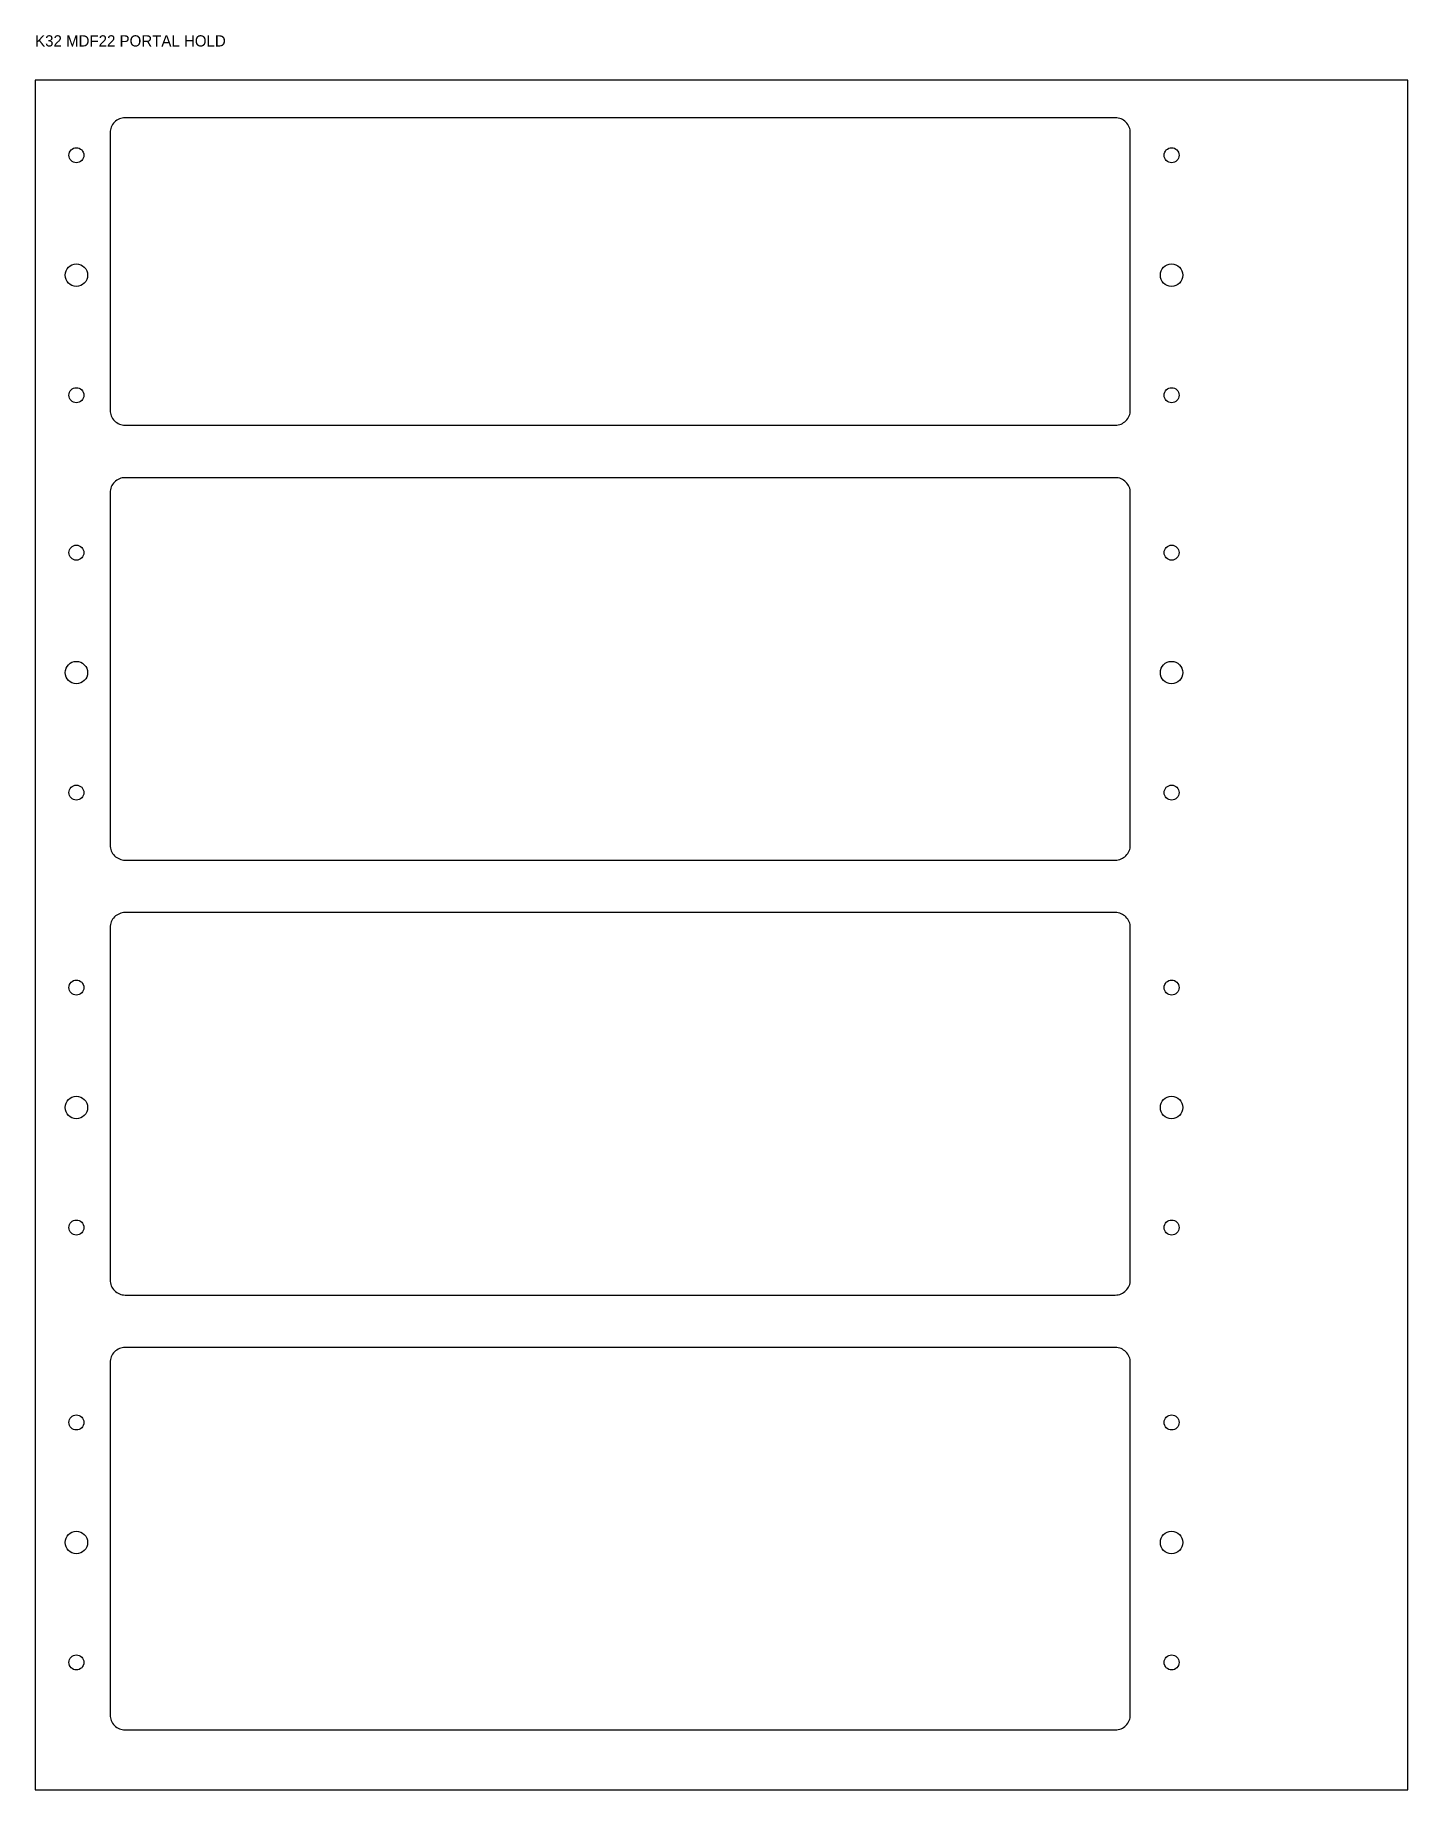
# Model space of a CAD drawing. Header units: millimetres. Extents: x 0 to 366, y 0 to 468.
import ezdxf

# ---------------------------------------------------------------- set-up
doc = ezdxf.new("R2010")
doc.units = ezdxf.units.MM
for name, color, linetype in [('CUT_INNER', 7, 'Continuous'), ('CUT_OUTER', 7, 'Continuous'), ('DRILL_THRU', 7, 'Continuous'), ('INFO_NO_CUT', 7, 'Continuous')]:
    doc.layers.add(name, color=color, linetype=linetype)

msp = doc.modelspace()

# ---------------------------------------------------------------- linework, layer by layer
at = {"layer": 'CUT_INNER'}
for points in [[(24, 364), (288, 364, 0.414214), (292, 368), (292, 442, 0.414214), (288, 446), (24, 446, 0.414214), (20, 442), (20, 368, 0.414214)], [(24, 248), (288, 248, 0.414214), (292, 252), (292, 346, 0.414214), (288, 350), (24, 350, 0.414214), (20, 346), (20, 252, 0.414214)], [(24, 132), (288, 132, 0.414214), (292, 136), (292, 230, 0.414214), (288, 234), (24, 234, 0.414214), (20, 230), (20, 136, 0.414214)], [(24, 16), (288, 16, 0.414214), (292, 20), (292, 114, 0.414214), (288, 118), (24, 118, 0.414214), (20, 114), (20, 20, 0.414214)]]:
    msp.add_lwpolyline(points, format="xyb", close=True, dxfattribs=at)
at = {"layer": 'CUT_OUTER'}
msp.add_lwpolyline([(0, 0), (366, 0), (366, 456), (0, 456)], close=True, dxfattribs=at)
at = {"layer": 'DRILL_THRU'}
for centre, radius in [((11, 436), 2), ((303, 436), 2), ((11, 404), 3), ((303, 404), 3), ((11, 372), 2), ((303, 372), 2), ((11, 330), 2), ((303, 330), 2), ((11, 298), 3), ((303, 298), 3), ((11, 266), 2), ((303, 266), 2), ((11, 214), 2), ((303, 214), 2), ((11, 182), 3), ((303, 182), 3), ((11, 150), 2), ((303, 150), 2), ((11, 98), 2), ((303, 98), 2), ((11, 66), 3), ((303, 66), 3), ((11, 34), 2), ((303, 34), 2)]:
    msp.add_circle(centre, radius, dxfattribs=at)

# ---------------------------------------------------------------- texts
at = {"layer": 'INFO_NO_CUT'}
msp.add_text('K32 MDF22 PORTAL HOLD', height=3, dxfattribs=at).set_placement((0, 465))

doc.saveas('drawing.dxf')
